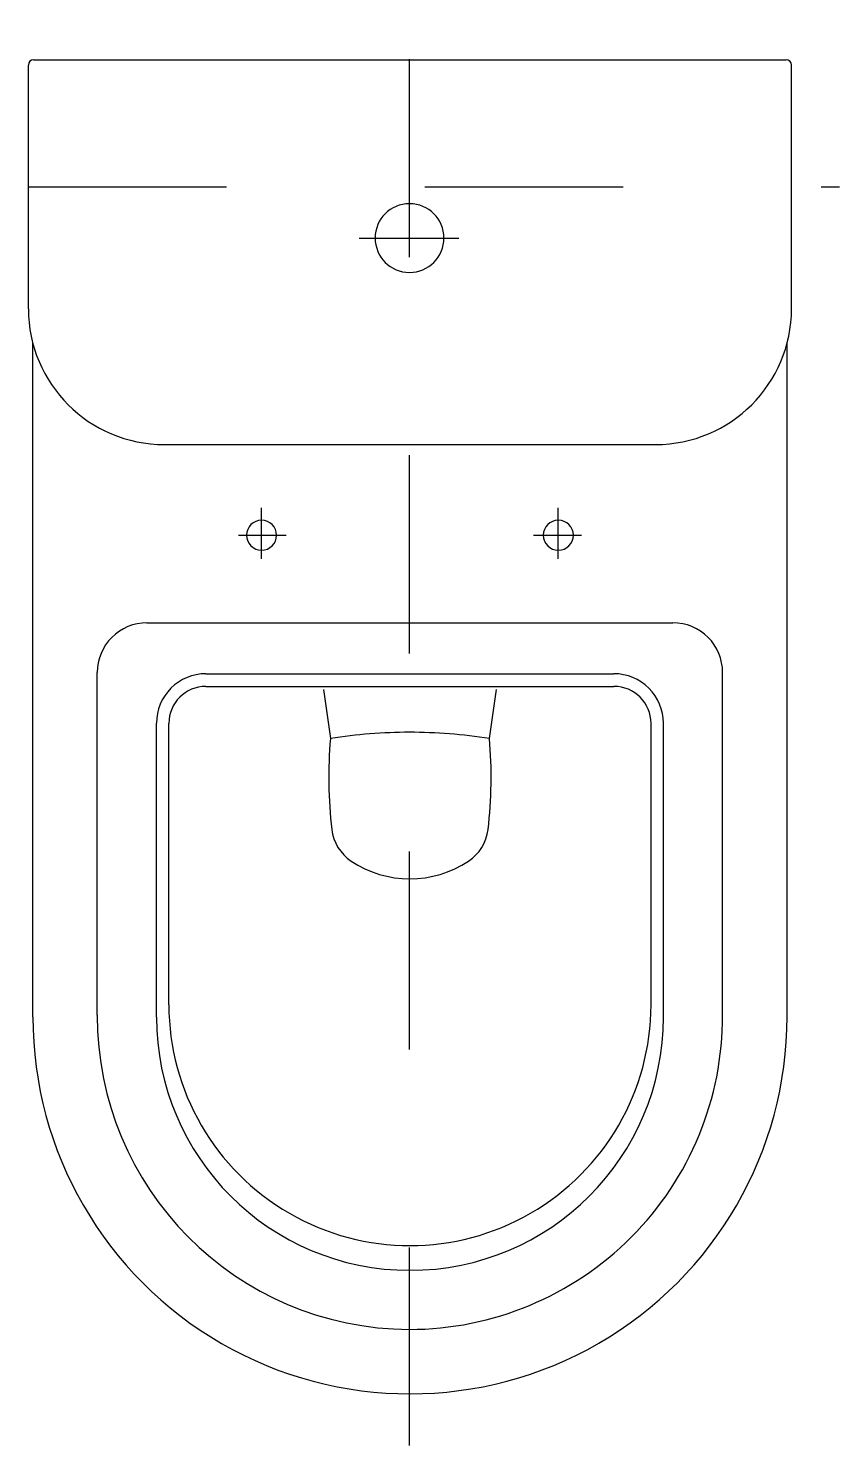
# Model space of a CAD drawing. Extents: x -193.845 to -193.436, y 84.824 to 85.54.
import ezdxf

# ---------------------------------------------------------------- set-up
doc = ezdxf.new("R2010")
doc.units = 0
doc.header["$LTSCALE"] = 0.280335
doc.header["$MEASUREMENT"] = 0
doc.linetypes.add('AXES', pattern=[0.54, 0.3, -0.08, 0.08, -0.08])
doc.linetypes.add('CONTINU', pattern=[0])
doc.layers.get('0').update_dxf_attribs({"linetype": 'CONTINUOUS'})
doc.layers.add('DECA_EIXOS', color=5, linetype='AXES')

msp = doc.modelspace()

# ---------------------------------------------------------------- linework, layer by layer
at = {"linetype": 'CONTINU'}
for points in [[(-193.84217, 85.52364, 0.414207), (-193.84482, 85.52098)], [(-193.45982, 85.52098, 0.414201), (-193.46248, 85.52364)], [(-193.65254, 85.45098, 1), (-193.65254, 85.41628)], [(-193.65254, 85.41628, 1), (-193.65254, 85.45098)], [(-193.84482, 85.39796, 0.414213), (-193.77623, 85.32937)], [(-193.52841, 85.32937, 0.414213), (-193.45982, 85.39796)], [(-193.72717, 85.29117, 1), (-193.72717, 85.27602)], [(-193.72717, 85.27602, 1), (-193.72717, 85.29117)], [(-193.57747, 85.29117, 1), (-193.57747, 85.27602)], [(-193.57747, 85.27602, 1), (-193.57747, 85.29117)], [(-193.78501, 85.23936, 0.414215), (-193.81004, 85.21433)], [(-193.4946, 85.21433, 0.414215), (-193.51963, 85.23936)], [(-193.75524, 85.21365, 0.414216), (-193.78019, 85.1887)], [(-193.52445, 85.1887, 0.414217), (-193.5494, 85.21365)], [(-193.75524, 85.20727, 0.414213), (-193.77395, 85.18856)], [(-193.53069, 85.18856, 0.414213), (-193.5494, 85.20727)], [(-193.69242, 85.18098, 0.051722), (-193.69173, 85.13502)], [(-193.65254, 85.1841, 0.037668), (-193.69242, 85.18098)], [(-193.61222, 85.18098, 0.038082), (-193.65254, 85.1841)], [(-193.61291, 85.13502, 0.051723), (-193.61222, 85.18098)], [(-193.69173, 85.13502, 0.223206), (-193.68196, 85.11911)], [(-193.62275, 85.11907, 0.222765), (-193.61291, 85.13502)], [(-193.68196, 85.11911, 0.302586), (-193.62275, 85.11907)], [(-193.77395, 85.04658, 1.000002), (-193.53069, 85.04658)], [(-193.84256, 85.04033, 1.000448), (-193.46208, 85.04051)], [(-193.81004, 85.04121, 0.414181), (-193.65254, 84.88262)], [(-193.78019, 85.04033, 1), (-193.52445, 85.04033)], [(-193.65254, 84.88262, 0.414713), (-193.4946, 85.04127)]]:
    msp.add_lwpolyline(points, format="xyb", dxfattribs=at)
for points in [[(-193.84482, 85.39796), (-193.84482, 85.52098)], [(-193.84217, 85.52364), (-193.46248, 85.52364)], [(-193.45982, 85.39796), (-193.45982, 85.52098)], [(-193.84256, 85.04033), (-193.84256, 85.38051)], [(-193.46208, 85.04051), (-193.46208, 85.38051)], [(-193.77623, 85.32937), (-193.52841, 85.32937)], [(-193.78501, 85.23936), (-193.51963, 85.23936)], [(-193.81004, 85.04121), (-193.81004, 85.21433)], [(-193.75524, 85.21365), (-193.5494, 85.21365)], [(-193.4946, 85.04127), (-193.4946, 85.21433)], [(-193.75524, 85.20727), (-193.5494, 85.20727)], [(-193.69596, 85.20563), (-193.69242, 85.18098)], [(-193.61222, 85.18098), (-193.60868, 85.20563)], [(-193.78019, 85.04033), (-193.78019, 85.1887)], [(-193.77395, 85.04658), (-193.77395, 85.18856)], [(-193.53069, 85.04658), (-193.53069, 85.18856)], [(-193.52445, 85.04033), (-193.52445, 85.1887)]]:
    msp.add_lwpolyline(points, dxfattribs=at)
at = {"layer": 'DECA_EIXOS'}
for points in [[(-193.65254, 84.82394), (-193.65254, 85.5395)], [(-193.84482, 85.45947), (-193.43555, 85.45947)], [(-193.67798, 85.43363), (-193.62768, 85.43363)], [(-193.72717, 85.27159), (-193.72717, 85.29741)], [(-193.57747, 85.27159), (-193.57747, 85.29741)], [(-193.73888, 85.2836), (-193.71469, 85.2836)], [(-193.58996, 85.2836), (-193.56576, 85.2836)]]:
    msp.add_lwpolyline(points, dxfattribs=at)

doc.saveas('drawing.dxf')
